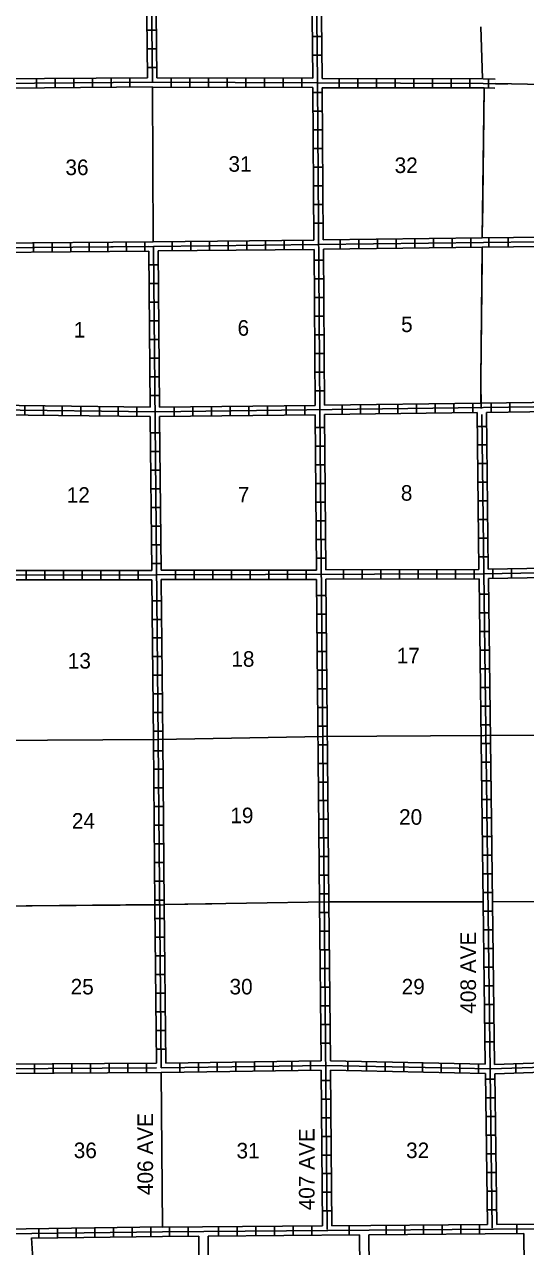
# Model space of a CAD drawing. Extents: x 1679424 to 2045023, y 15902075 to 16278097.
# Drawn here: x 1875643 to 1891751, y 15930464 to 15969781 of the extents above; entities that cross this region are included whole.
import ezdxf

# ---------------------------------------------------------------- set-up
doc = ezdxf.new("R2010")
doc.units = 0
for name, color, linetype in [('L13', 7, 'Continuous'), ('L14', 7, 'Continuous'), ('L30', 7, 'Continuous'), ('L4', 7, 'Continuous'), ('L56', 7, 'Continuous'), ('L8', 7, 'Continuous'), ('L9', 7, 'Continuous')]:
    doc.layers.add(name, color=color, linetype=linetype)

msp = doc.modelspace()

# ---------------------------------------------------------------- linework, layer by layer
at = {"layer": 'L13'}
for points in [[(1890318, 15969709), (1890368, 15968042)], [(1890770, 15967884), (1892343, 15967851)], [(1879785, 15962785), (1879760, 15967768)], [(1890359, 15962919), (1890418, 15967736)], [(1890318, 15958352), (1890359, 15962616)], [(1890318, 15957601), (1890318, 15958351)], [(1875894, 15941426), (1880136, 15941461)], [(1880136, 15941467), (1885428, 15941550)], [(1885428, 15941550), (1890376, 15941550)], [(1890684, 15941559), (1895626, 15941582)], [(1874769, 15941417), (1875894, 15941426)], [(1880043, 15936065), (1880076, 15931094)]]:
    msp.add_lwpolyline(points, dxfattribs=at)
at = {"layer": 'L4'}
msp.add_lwpolyline([(1866935, 15946817), (1869293, 15946826), (1874593, 15946742), (1879943, 15946776), (1885243, 15946876), (1895609, 15946932)], dxfattribs=at)
at = {"layer": 'L56'}
for points in [[(1886418, 15930842), (1886426, 15929784)], [(1886718, 15930842), (1886726, 15929784)], [(1891693, 15930884), (1891709, 15929825)], [(1875868, 15930742), (1875935, 15929717)], [(1881251, 15930800), (1881251, 15929750)], [(1881551, 15930800), (1881551, 15929750)]]:
    msp.add_lwpolyline(points, dxfattribs=at)
at = {"layer": 'L8'}
for p, q in [((1879885, 15969592), (1879585, 15969592)), ((1885201, 15969392), (1884901, 15969392)), ((1879893, 15968992), (1879593, 15968992)), ((1885210, 15968792), (1884910, 15968792)), ((1879901, 15968392), (1879601, 15968392)), ((1876027, 15967742), (1876027, 15968042)), ((1876627, 15967751), (1876627, 15968051)), ((1877226, 15967751), (1877226, 15968051)), ((1877826, 15967759), (1877826, 15968059)), ((1878426, 15967767), (1878426, 15968067)), ((1879026, 15967767), (1879026, 15968067)), ((1880360, 15967776), (1880360, 15968076)), ((1880960, 15967767), (1880960, 15968067)), ((1881560, 15967767), (1881560, 15968067)), ((1882160, 15967767), (1882160, 15968067)), ((1882760, 15967767), (1882760, 15968067)), ((1883360, 15967759), (1883360, 15968059)), ((1883960, 15967759), (1883960, 15968059)), ((1884560, 15967759), (1884560, 15968059)), ((1885760, 15967751), (1885760, 15968051)), ((1886360, 15967751), (1886360, 15968051)), ((1886960, 15967751), (1886960, 15968051)), ((1887560, 15967742), (1887560, 15968042)), ((1888160, 15967742), (1888160, 15968042)), ((1888760, 15967742), (1888760, 15968042)), ((1889359, 15967734), (1889359, 15968034)), ((1889959, 15967734), (1889959, 15968034)), ((1890557, 15967734), (1890557, 15968034)), ((1885218, 15967592), (1884918, 15967592)), ((1885226, 15966992), (1884926, 15966992)), ((1885226, 15966392), (1884926, 15966392)), ((1885235, 15965792), (1884935, 15965792)), ((1885235, 15965192), (1884935, 15965192)), ((1885243, 15964592), (1884943, 15964592)), ((1885243, 15963992), (1884943, 15963992)), ((1885251, 15963392), (1884951, 15963392)), ((1875936, 15962453), (1875934, 15962752)), ((1876533, 15962458), (1876530, 15962757)), ((1877130, 15962464), (1877127, 15962762)), ((1877726, 15962469), (1877724, 15962767)), ((1878323, 15962474), (1878320, 15962772)), ((1878919, 15962479), (1878917, 15962777)), ((1879516, 15962484), (1879513, 15962782)), ((1880393, 15962501), (1880393, 15962801)), ((1880993, 15962509), (1880993, 15962809)), ((1881593, 15962509), (1881593, 15962809)), ((1882193, 15962517), (1882193, 15962817)), ((1882793, 15962526), (1882793, 15962826)), ((1883393, 15962534), (1883393, 15962834)), ((1883993, 15962542), (1883993, 15962842)), ((1884593, 15962551), (1884593, 15962851)), ((1885793, 15962559), (1885793, 15962859)), ((1886393, 15962567), (1886393, 15962867)), ((1886993, 15962576), (1886993, 15962876)), ((1887593, 15962584), (1887593, 15962884)), ((1888193, 15962592), (1888193, 15962892)), ((1888793, 15962592), (1888793, 15962892)), ((1889393, 15962601), (1889393, 15962901)), ((1889993, 15962609), (1889993, 15962909)), ((1890566, 15962618), (1890566, 15962921)), ((1891193, 15962626), (1891193, 15962926)), ((1879651, 15962042), (1879951, 15962042)), ((1885260, 15962192), (1884960, 15962192)), ((1885260, 15961592), (1884960, 15961592)), ((1879651, 15961442), (1879951, 15961442)), ((1879660, 15960842), (1879960, 15960842)), ((1885268, 15960992), (1884968, 15960992)), ((1885268, 15960392), (1884968, 15960392)), ((1879668, 15960242), (1879968, 15960242)), ((1879668, 15959642), (1879968, 15959642)), ((1885276, 15959792), (1884976, 15959792)), ((1885276, 15959192), (1884976, 15959192)), ((1879676, 15959042), (1879976, 15959042)), ((1879685, 15958442), (1879985, 15958442)), ((1885285, 15958592), (1884985, 15958592)), ((1885285, 15957992), (1884985, 15957992)), ((1879685, 15957842), (1879985, 15957842)), ((1887051, 15957259), (1887051, 15957559)), ((1887651, 15957267), (1887651, 15957567)), ((1888251, 15957276), (1888251, 15957576)), ((1888851, 15957284), (1888851, 15957584)), ((1889451, 15957292), (1889451, 15957592)), ((1890054, 15957305), (1890054, 15957605)), ((1890651, 15957309), (1890651, 15957609)), ((1891251, 15957317), (1891251, 15957617)), ((1875652, 15957517), (1875652, 15957217)), ((1876252, 15957517), (1876252, 15957217)), ((1876852, 15957509), (1876852, 15957209)), ((1877452, 15957501), (1877452, 15957201)), ((1878051, 15957492), (1878051, 15957192)), ((1878651, 15957484), (1878651, 15957184)), ((1879251, 15957476), (1879251, 15957176)), ((1880451, 15957176), (1880451, 15957476)), ((1881051, 15957184), (1881051, 15957484)), ((1881651, 15957192), (1881651, 15957492)), ((1882251, 15957201), (1882251, 15957501)), ((1882851, 15957209), (1882851, 15957509)), ((1883451, 15957217), (1883451, 15957517)), ((1884051, 15957226), (1884051, 15957526)), ((1884651, 15957234), (1884651, 15957534)), ((1885851, 15957242), (1885851, 15957542)), ((1886451, 15957251), (1886451, 15957551)), ((1885301, 15956809), (1885001, 15956809)), ((1890501, 15956851), (1890201, 15956851)), ((1879701, 15956642), (1880001, 15956642)), ((1879701, 15956042), (1880001, 15956042)), ((1885301, 15956209), (1885001, 15956209)), ((1890509, 15956251), (1890209, 15956251)), ((1885310, 15955609), (1885010, 15955609)), ((1890509, 15955651), (1890209, 15955651)), ((1879710, 15955442), (1880010, 15955442)), ((1879718, 15954842), (1880018, 15954842)), ((1885318, 15955009), (1885018, 15955009)), ((1890518, 15955051), (1890218, 15955051)), ((1890526, 15954451), (1890226, 15954451)), ((1879726, 15954242), (1880026, 15954242)), ((1885318, 15954409), (1885018, 15954409)), ((1879726, 15953642), (1880026, 15953642)), ((1885326, 15953809), (1885026, 15953809)), ((1890534, 15953851), (1890234, 15953851)), ((1890543, 15953251), (1890243, 15953251)), ((1879735, 15953042), (1880035, 15953042)), ((1885326, 15953209), (1885026, 15953209)), ((1885335, 15952609), (1885035, 15952609)), ((1890551, 15952651), (1890251, 15952651)), ((1875702, 15952217), (1875702, 15951917)), ((1876302, 15952217), (1876302, 15951917)), ((1876902, 15952217), (1876902, 15951917)), ((1877502, 15952226), (1877502, 15951926)), ((1878101, 15952226), (1878101, 15951926)), ((1878701, 15952226), (1878701, 15951926)), ((1879301, 15952226), (1879301, 15951926)), ((1879743, 15952442), (1880043, 15952442)), ((1880501, 15951926), (1880501, 15952226)), ((1881101, 15951926), (1881101, 15952226)), ((1881701, 15951934), (1881701, 15952234)), ((1882301, 15951934), (1882301, 15952234)), ((1882901, 15951934), (1882901, 15952234)), ((1883501, 15951934), (1883501, 15952234)), ((1884101, 15951934), (1884101, 15952234)), ((1884701, 15951934), (1884701, 15952234)), ((1885901, 15951942), (1885901, 15952242)), ((1886501, 15951942), (1886501, 15952242)), ((1887101, 15951942), (1887101, 15952242)), ((1887701, 15951942), (1887701, 15952242)), ((1888301, 15951942), (1888301, 15952242)), ((1888901, 15951951), (1888901, 15952251)), ((1889501, 15951951), (1889501, 15952251)), ((1890101, 15951951), (1890101, 15952251)), ((1890701, 15951959), (1890701, 15952259)), ((1891301, 15951967), (1891301, 15952267)), ((1885343, 15951409), (1885043, 15951409)), ((1890568, 15951451), (1890268, 15951451)), ((1879751, 15951242), (1880051, 15951242)), ((1879760, 15950642), (1880060, 15950642)), ((1885351, 15950809), (1885051, 15950809)), ((1890576, 15950851), (1890276, 15950851)), ((1885360, 15950209), (1885060, 15950209)), ((1890584, 15950251), (1890284, 15950251)), ((1879760, 15950042), (1880060, 15950042)), ((1879768, 15949442), (1880068, 15949442)), ((1885360, 15949609), (1885060, 15949609)), ((1890593, 15949651), (1890293, 15949651)), ((1885368, 15949009), (1885068, 15949009)), ((1890601, 15949051), (1890301, 15949051)), ((1879776, 15948842), (1880076, 15948842)), ((1879776, 15948242), (1880076, 15948242)), ((1885376, 15948409), (1885076, 15948409)), ((1890601, 15948451), (1890301, 15948451)), ((1885376, 15947809), (1885076, 15947809)), ((1890609, 15947851), (1890309, 15947851)), ((1879785, 15947642), (1880085, 15947642)), ((1879793, 15947042), (1880093, 15947042)), ((1885385, 15947209), (1885085, 15947209)), ((1890618, 15947251), (1890318, 15947251)), ((1885385, 15946609), (1885085, 15946609)), ((1890626, 15946651), (1890326, 15946651)), ((1880093, 15946417), (1879793, 15946417)), ((1880101, 15945817), (1879801, 15945817)), ((1885393, 15946009), (1885093, 15946009)), ((1890634, 15946051), (1890334, 15946051)), ((1885401, 15945409), (1885101, 15945409)), ((1890643, 15945451), (1890343, 15945451)), ((1880110, 15945217), (1879810, 15945217)), ((1880110, 15944617), (1879810, 15944617)), ((1885401, 15944809), (1885101, 15944809)), ((1890651, 15944851), (1890351, 15944851)), ((1885410, 15944209), (1885110, 15944209)), ((1890659, 15944251), (1890359, 15944251)), ((1880118, 15944017), (1879818, 15944017)), ((1880126, 15943417), (1879826, 15943417)), ((1885418, 15943609), (1885118, 15943609)), ((1890668, 15943651), (1890368, 15943651)), ((1890676, 15943050), (1890376, 15943050)), ((1880126, 15942817), (1879826, 15942817)), ((1885418, 15943009), (1885118, 15943009)), ((1885426, 15942409), (1885126, 15942409)), ((1890684, 15942450), (1890384, 15942450)), ((1880135, 15942217), (1879835, 15942217)), ((1890693, 15941850), (1890393, 15941850)), ((1880135, 15941609), (1879835, 15941609)), ((1885435, 15941809), (1885135, 15941809)), ((1885435, 15941209), (1885135, 15941209)), ((1890693, 15941250), (1890393, 15941250)), ((1880151, 15941017), (1879851, 15941017)), ((1880151, 15940417), (1879851, 15940417)), ((1885443, 15940609), (1885143, 15940609)), ((1890701, 15940650), (1890401, 15940650)), ((1885443, 15940009), (1885143, 15940009)), ((1890709, 15940050), (1890409, 15940050)), ((1880160, 15939817), (1879860, 15939817)), ((1880168, 15939217), (1879868, 15939217)), ((1885451, 15939409), (1885151, 15939409)), ((1890718, 15939450), (1890418, 15939450)), ((1885460, 15938809), (1885160, 15938809)), ((1890726, 15938850), (1890426, 15938850)), ((1880168, 15938617), (1879868, 15938617)), ((1880176, 15938017), (1879876, 15938017)), ((1885460, 15938209), (1885160, 15938209)), ((1890734, 15938250), (1890434, 15938250)), ((1885468, 15937609), (1885168, 15937609)), ((1890743, 15937650), (1890443, 15937650)), ((1880185, 15937417), (1879885, 15937417)), ((1880185, 15936817), (1879885, 15936817)), ((1885476, 15937009), (1885176, 15937009)), ((1890751, 15937050), (1890451, 15937050)), ((1875968, 15936042), (1875968, 15936342)), ((1876568, 15936042), (1876568, 15936342)), ((1877168, 15936050), (1877168, 15936350)), ((1877768, 15936050), (1877768, 15936350)), ((1878368, 15936059), (1878368, 15936359)), ((1878968, 15936059), (1878968, 15936359)), ((1879568, 15936067), (1879568, 15936367)), ((1880643, 15936075), (1880643, 15936375)), ((1881243, 15936084), (1881243, 15936384)), ((1881843, 15936092), (1881843, 15936392)), ((1882443, 15936100), (1882443, 15936400)), ((1883043, 15936109), (1883043, 15936409)), ((1883643, 15936117), (1883643, 15936417)), ((1884243, 15936125), (1884243, 15936425)), ((1884843, 15936134), (1884843, 15936434)), ((1886043, 15936125), (1886043, 15936425)), ((1886643, 15936117), (1886643, 15936417)), ((1887243, 15936100), (1887243, 15936400)), ((1887843, 15936092), (1887843, 15936392)), ((1888435, 15936075), (1888443, 15936375)), ((1889035, 15936067), (1889043, 15936367)), ((1889634, 15936050), (1889643, 15936350)), ((1890234, 15936042), (1890243, 15936342)), ((1891443, 15936059), (1891434, 15936359)), ((1885485, 15935809), (1885185, 15935809)), ((1890768, 15935850), (1890468, 15935850)), ((1885493, 15935209), (1885193, 15935209)), ((1890776, 15935250), (1890476, 15935250)), ((1885493, 15934609), (1885193, 15934609)), ((1890776, 15934650), (1890484, 15934650)), ((1885501, 15934009), (1885201, 15934009)), ((1890784, 15934050), (1890484, 15934050)), ((1885501, 15933409), (1885201, 15933409)), ((1890793, 15933450), (1890493, 15933450)), ((1885510, 15932809), (1885210, 15932809)), ((1890801, 15932850), (1890501, 15932850)), ((1885518, 15932209), (1885218, 15932209)), ((1890809, 15932250), (1890509, 15932250)), ((1885518, 15931609), (1885218, 15931609)), ((1890818, 15931650), (1890518, 15931650)), ((1876102, 15930742), (1876102, 15931042)), ((1876702, 15930750), (1876702, 15931050)), ((1877302, 15930759), (1877302, 15931059)), ((1877902, 15930767), (1877902, 15931067)), ((1878501, 15930775), (1878501, 15931067)), ((1879101, 15930775), (1879101, 15931075)), ((1879701, 15930784), (1879701, 15931084)), ((1880301, 15930784), (1880301, 15931084)), ((1880901, 15930784), (1880901, 15931084)), ((1881876, 15930809), (1881876, 15931109)), ((1882476, 15930809), (1882476, 15931109)), ((1883076, 15930817), (1883076, 15931117)), ((1883676, 15930817), (1883676, 15931117)), ((1884276, 15930825), (1884276, 15931125)), ((1884876, 15930834), (1884876, 15931134)), ((1886076, 15930842), (1886076, 15931142)), ((1887276, 15930850), (1887276, 15931150)), ((1887876, 15930850), (1887876, 15931150)), ((1888476, 15930859), (1888476, 15931159)), ((1889076, 15930859), (1889076, 15931159)), ((1889676, 15930867), (1889676, 15931167)), ((1890276, 15930875), (1890276, 15931175)), ((1891476, 15930884), (1891476, 15931184))]:
    msp.add_line(p, q, dxfattribs=at)
for points in [[(1885143, 15957392), (1885068, 15967884), (1885010, 15973159), (1884726, 15983543)], [(1879840, 15973334), (1879901, 15968067)], [(1879693, 15973184), (1879760, 15967926), (1854427, 15967709)], [(1879543, 15973034), (1879601, 15968067)], [(1884910, 15968051), (1884860, 15973009)], [(1885210, 15968042), (1885160, 15973001)], [(1879601, 15968067), (1874627, 15968034)], [(1879760, 15967926), (1890393, 15967884), (1891176, 15967859)], [(1879901, 15968067), (1884910, 15968051)], [(1885210, 15968042), (1890393, 15968034), (1890771, 15968022)], [(1879760, 15967769), (1869335, 15967676)], [(1879760, 15967768), (1884918, 15967751)], [(1884943, 15962842), (1884918, 15967751)], [(1885243, 15962851), (1885218, 15967742)], [(1885218, 15967742), (1890418, 15967736)], [(1890418, 15967736), (1890769, 15967726)], [(1874593, 15962742), (1879785, 15962785)], [(1879785, 15962791), (1884943, 15962842)], [(1879793, 15962642), (1895701, 15962826)], [(1885243, 15962851), (1890359, 15962919)], [(1890359, 15962919), (1895398, 15962972)], [(1890359, 15962616), (1895403, 15962672)], [(1874593, 15962441), (1879643, 15962484)], [(1874742, 15962592), (1879642, 15962634)], [(1879685, 15957467), (1879643, 15962484)], [(1879943, 15946776), (1879793, 15962642)], [(1879943, 15962492), (1884951, 15962542)], [(1879985, 15957467), (1879943, 15962492)], [(1884985, 15957526), (1884951, 15962542)], [(1885251, 15962551), (1890359, 15962611)], [(1885285, 15957534), (1885251, 15962551)], [(1890326, 15957426), (1890318, 15958351)], [(1879851, 15957317), (1874627, 15957384), (1869285, 15957609), (1864160, 15957526), (1861444, 15957526)], [(1879851, 15957317), (1900934, 15957592), (1901251, 15931100)], [(1885285, 15957534), (1890318, 15957594)], [(1890318, 15957599), (1896074, 15957675)], [(1879685, 15957467), (1874618, 15957527)], [(1879685, 15957167), (1874768, 15957226)], [(1879735, 15952217), (1879685, 15957167)], [(1879901, 15952076), (1890384, 15952101), (1895843, 15952201), (1904717, 15952242), (1904951, 15952426), (1904984, 15953059), (1905251, 15953767), (1905567, 15953942), (1906026, 15953809), (1906551, 15953934), (1906876, 15954276), (1907201, 15954817), (1911601, 15954976), (1911609, 15957534)], [(1879985, 15957467), (1884985, 15957526)], [(1879985, 15957167), (1884993, 15957226)], [(1880035, 15952226), (1879985, 15957167)], [(1884993, 15957226), (1885035, 15952226)], [(1885143, 15957392), (1885376, 15931009)], [(1885293, 15957234), (1890193, 15957292)], [(1885293, 15957234), (1885335, 15952234)], [(1890193, 15957292), (1890251, 15952242)], [(1890343, 15957234), (1890676, 15931050)], [(1890493, 15957301), (1896078, 15957378)], [(1890493, 15957301), (1890551, 15952251)], [(1879901, 15952076), (1874610, 15952067), (1869343, 15952234)], [(1879735, 15952217), (1874768, 15952217)], [(1880035, 15952226), (1885035, 15952226)], [(1885335, 15952234), (1890251, 15952242)], [(1890551, 15952251), (1896141, 15952356)], [(1890559, 15951951), (1896144, 15952056)], [(1879743, 15951917), (1874768, 15951917)], [(1879793, 15946776), (1879743, 15951917)], [(1880093, 15946776), (1880043, 15951926)], [(1880043, 15951926), (1885035, 15951926)], [(1885035, 15951926), (1885128, 15941546)], [(1885335, 15951934), (1890259, 15951942)], [(1885335, 15951934), (1885428, 15941550)], [(1890259, 15951942), (1890451, 15936334)], [(1890559, 15951951), (1890751, 15936325)], [(1879793, 15946776), (1879836, 15941459)], [(1879943, 15946776), (1880043, 15936217)], [(1880093, 15946776), (1880136, 15941467)], [(1879833, 15941459), (1879885, 15936359)], [(1880133, 15941467), (1880185, 15936367)], [(1885125, 15941546), (1885176, 15936434)], [(1885276, 15941542), (1886743, 15941550)], [(1885425, 15941550), (1885476, 15936434)], [(1874860, 15936334), (1879885, 15936359)], [(1880043, 15936217), (1885343, 15936292), (1890651, 15936184), (1895968, 15936350), (1901226, 15936359), (1911684, 15936409)], [(1880185, 15936367), (1885176, 15936434)], [(1885476, 15936434), (1890451, 15936334)], [(1890751, 15936325), (1895968, 15936500)], [(1848377, 15935942), (1853477, 15936034), (1858610, 15936109), (1861002, 15935984), (1864027, 15936042), (1869427, 15936159), (1874652, 15936184), (1879893, 15936217)], [(1874868, 15936034), (1880043, 15936060)], [(1880043, 15936065), (1885176, 15936134)], [(1885176, 15936134), (1885226, 15931134)], [(1885476, 15936134), (1885526, 15931134)], [(1885476, 15936134), (1890459, 15936034)], [(1890459, 15936034), (1890526, 15931175)], [(1890759, 15936025), (1895968, 15936200)], [(1890759, 15936025), (1890826, 15931175)], [(1890826, 15931175), (1896034, 15931217), (1901101, 15931234)], [(1859902, 15930675), (1880076, 15930942)], [(1874968, 15931025), (1880076, 15931094)], [(1880076, 15931091), (1885226, 15931134)], [(1880076, 15930942), (1896034, 15931067), (1902376, 15931084)], [(1881551, 15930800), (1886418, 15930842)], [(1885526, 15931134), (1890526, 15931175)], [(1886718, 15930842), (1891693, 15930884)], [(1875868, 15930734), (1880076, 15930792)], [(1880076, 15930792), (1881251, 15930800)]]:
    msp.add_lwpolyline(points, dxfattribs=at)
at = {"layer": 'L9'}
for points in [[(1890364, 15963254), (1890418, 15967732)], [(1874593, 15962592), (1879793, 15962642)], [(1890356, 15962206), (1890318, 15958349)], [(1874618, 15941417), (1879976, 15941467)], [(1881667, 15941488), (1880137, 15941467)]]:
    msp.add_lwpolyline(points, dxfattribs=at)

# ---------------------------------------------------------------- texts
at = {"layer": 'L14'}
for s, p in [('36', (1876960, 15964934)), ('31', (1882201, 15965042)), ('32', (1887543, 15965001)), ('5', (1887751, 15959884)), ('1', (1877227, 15959709)), ('6', (1882493, 15959767)), ('12', (1877002, 15954392)), ('7', (1882501, 15954401)), ('8', (1887743, 15954459)), ('17', (1887610, 15949226)), ('13', (1877035, 15949059)), ('18', (1882293, 15949117)), ('19', (1882260, 15944084)), ('24', (1877168, 15943909)), ('20', (1887685, 15944034)), ('25', (1877127, 15938575)), ('30', (1882235, 15938575)), ('29', (1887768, 15938575)), ('36', (1877227, 15933309)), ('31', (1882460, 15933300)), ('32', (1887910, 15933309))]:
    msp.add_text(s, height=500, rotation=360, dxfattribs=at).set_placement(p)
at = {"layer": 'L30'}
for s, p in [('408 AVE', (1890158, 15937955)), ('406 AVE', (1879776, 15932120)), ('407 AVE', (1884967, 15931630))]:
    msp.add_text(s, height=500, rotation=90, dxfattribs=at).set_placement(p)

doc.saveas('drawing.dxf')
